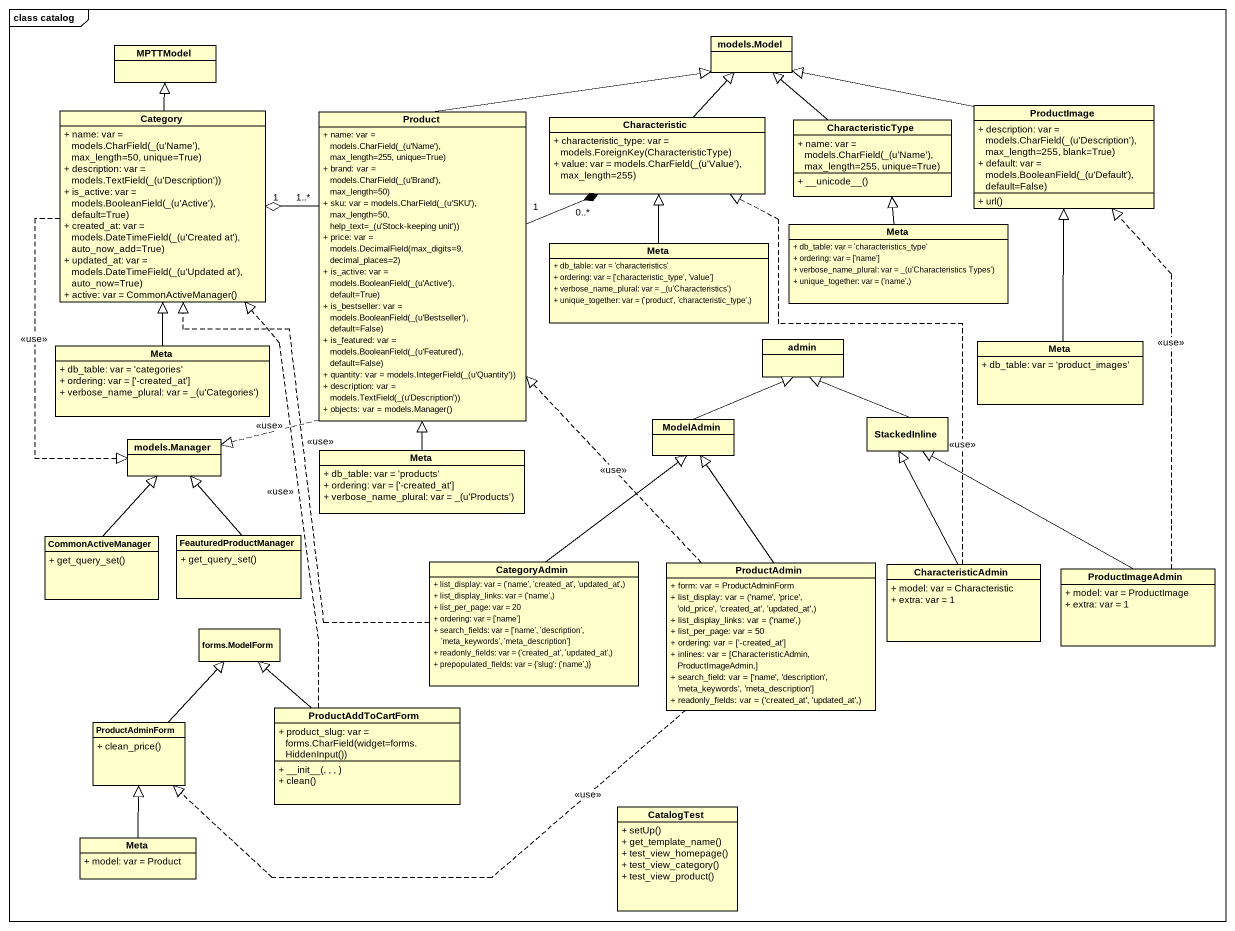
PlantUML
@startuml
mainframe class catalog
hide circle
hide empty members
skinparam classAttributeIconSize 0
class MPTTModel
class "models.Model" as models_Model
class Category {
  {field} + name: var = models.CharField(_(u'Name'), max_length=50, unique=True)
  {field} + description: var = models.TextField(_(u'Description'))
  {field} + is_active: var = models.BooleanField(_(u'Active'), default=True)
  {field} + created_at: var = models.DateTimeField(_(u'Created at'), auto_now_add=True)
  {field} + updated_at: var = models.DateTimeField(_(u'Updated at'), auto_now=True)
  {field} + active: var = CommonActiveManager()
}
class Product {
  {field} + name: var = models.CharField(_(u'Name'), max_length=255, unique=True)
  {field} + brand: var = models.CharField(_(u'Brand'), max_length=50)
  {field} + sku: var = models.CharField(_(u'SKU'), max_length=50, help_text=_(u'Stock-keeping unit'))
  {field} + price: var = models.DecimalField(max_digits=9, decimal_places=2)
  {field} + is_active: var = models.BooleanField(_(u'Active'), default=True)
  {field} + is_bestseller: var = models.BooleanField(_(u'Bestseller'), default=False)
  {field} + is_featured: var = models.BooleanField(_(u'Featured'), default=False)
  {field} + quantity: var = models.IntegerField(_(u'Quantity'))
  {field} + description: var = models.TextField(_(u'Description'))
  {field} + objects: var = models.Manager()
}
class Characteristic {
  {field} + characteristic_type: var = models.ForeignKey(CharacteristicType)
  {field} + value: var = models.CharField(_(u'Value'), max_length=255)
}
class CharacteristicType {
  {field} + name: var = models.CharField(_(u'Name'), max_length=255, unique=True)
  + ~__unicode~__()
}
class ProductImage {
  {field} + description: var = models.CharField(_(u'Description'), max_length=255, blank=True)
  {field} + default: var = models.BooleanField(_(u'Default'), default=False)
  + url()
}
class Meta {
  + db_table: var = 'characteristics'
  + ordering: var = ['characteristic_type', 'value']
  {field} + verbose_name_plural: var = _(u'Characteristics')
  {field} + unique_together: var = ('product', 'characteristic_type',)
}
class "Meta" as Meta_2 {
  + db_table: var = 'characteristics_type'
  + ordering: var = ['name']
  {field} + verbose_name_plural: var = _(u'Characteristics Types')
  {field} + unique_together: var = ('name',)
}
class admin
class "Meta" as Meta_3 {
  + db_table: var = 'product_images'
}
class "Meta" as Meta_4 {
  + db_table: var = 'categories'
  + ordering: var = ['-created_at']
  {field} + verbose_name_plural: var = _(u'Categories')
}
class ModelAdmin
class StackedInline
class "models.Manager" as models_Manager
class "Meta" as Meta_5 {
  + db_table: var = 'products'
  + ordering: var = ['-created_at']
  {field} + verbose_name_plural: var = _(u'Products')
}
class CommonActiveManager {
  + get_query_set()
}
class FeauturedProductManager {
  + get_query_set()
}
class CategoryAdmin {
  {field} + list_display: var = ('name', 'created_at', 'updated_at',)
  {field} + list_display_links: var = ('name',)
  + list_per_page: var = 20
  + ordering: var = ['name']
  + search_fields: var = ['name', 'description', 'meta_keywords', 'meta_description']
  {field} + readonly_fields: var = ('created_at', 'updated_at',)
  {field} + prepopulated_fields: var = {'slug': ('name',)}
}
class ProductAdmin {
  + form: var = ProductAdminForm
  {field} + list_display: var = ('name', 'price', 'old_price', 'created_at', 'updated_at',)
  {field} + list_display_links: var = ('name',)
  + list_per_page: var = 50
  + ordering: var = ['-created_at']
  + inlines: var = [CharacteristicAdmin, ProductImageAdmin,]
  + search_field: var = ['name', 'description', 'meta_keywords', 'meta_description']
  {field} + readonly_fields: var = ('created_at', 'updated_at',)
}
class CharacteristicAdmin {
  + model: var = Characteristic
  + extra: var = 1
}
class ProductImageAdmin {
  + model: var = ProductImage
  + extra: var = 1
}
class "forms.ModelForm" as forms_ModelForm
class ProductAddToCartForm {
  {field} + product_slug: var = forms.CharField(widget=forms.HiddenInput())
  + ~__init~__(, , , )
  + clean()
}
class ProductAdminForm {
  + clean_price()
}
class CatalogTest {
  + setUp()
  + get_template_name()
  + test_view_homepage()
  + test_view_category()
  + test_view_product()
}
class "Meta" as Meta_6 {
  + model: var = Product
}
Category -up-|> MPTTModel
Category ..|> models_Manager : <<use>>
Product -up-|> models_Model
Product "1..*" -left-o "1" Category
Product "1" -right-* "0..*" Characteristic
Product ..|> models_Manager : <<use>>
Characteristic -up-|> models_Model
CharacteristicType -up-|> models_Model
ProductImage -left-|> models_Model
Meta -up-|> Characteristic
Meta_2 -up-|> CharacteristicType
Meta_3 -up-|> ProductImage
Meta_4 -up-|> Category
ModelAdmin -up-|> admin
StackedInline -up-|> admin
Meta_5 -up-|> Product
CommonActiveManager -up-|> models_Manager
FeauturedProductManager -up-|> models_Manager
CategoryAdmin .up.|> Category : <<use>>
CategoryAdmin -up-|> ModelAdmin
ProductAdmin .up.|> Product : <<use>>
ProductAdmin -up-|> ModelAdmin
ProductAdmin .left.|> ProductAdminForm : <<use>>
CharacteristicAdmin .up.|> Characteristic : <<use>>
CharacteristicAdmin -up-|> StackedInline
ProductImageAdmin .up.|> ProductImage : <<use>>
ProductImageAdmin -up-|> StackedInline
ProductAddToCartForm .up.|> Category : <<use>>
ProductAddToCartForm -up-|> forms_ModelForm
ProductAdminForm -up-|> forms_ModelForm
Meta_6 -up-|> ProductAdminForm
@enduml
